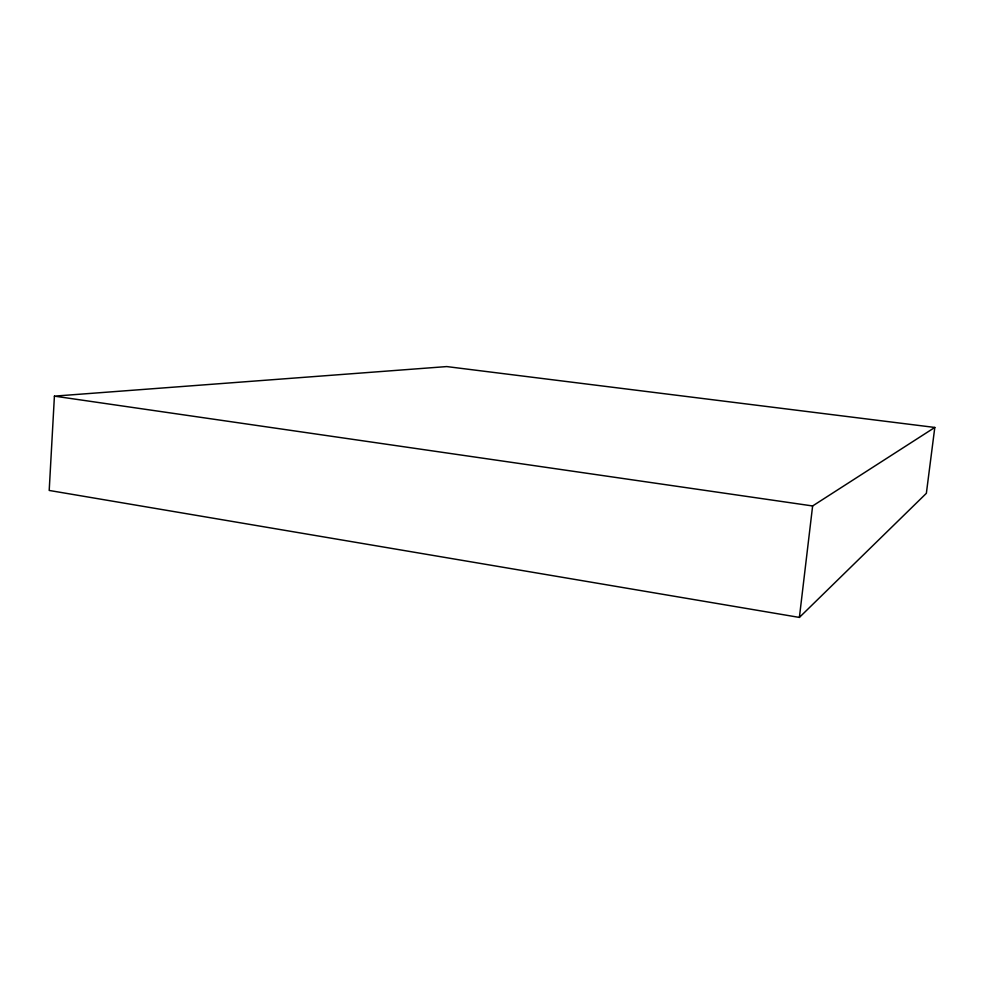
<?xml version="1.0" encoding="UTF-8"?>
<svg xmlns="http://www.w3.org/2000/svg" width="984" height="984" viewBox="0 0 984 984"><rect width="100%" height="100%" fill="white"/><g stroke="black" fill="none" stroke-linecap="round" stroke-linejoin="round"><path stroke-width="1.48" d="M54.415 396.134L49.2 490.45L799.389 617.423L926.362 493.316L934.8 427.45L446.736 366.577L54.415 396.134L812.624 505.961L934.8 427.45M799.389 617.423L812.624 505.961"/></g></svg>
